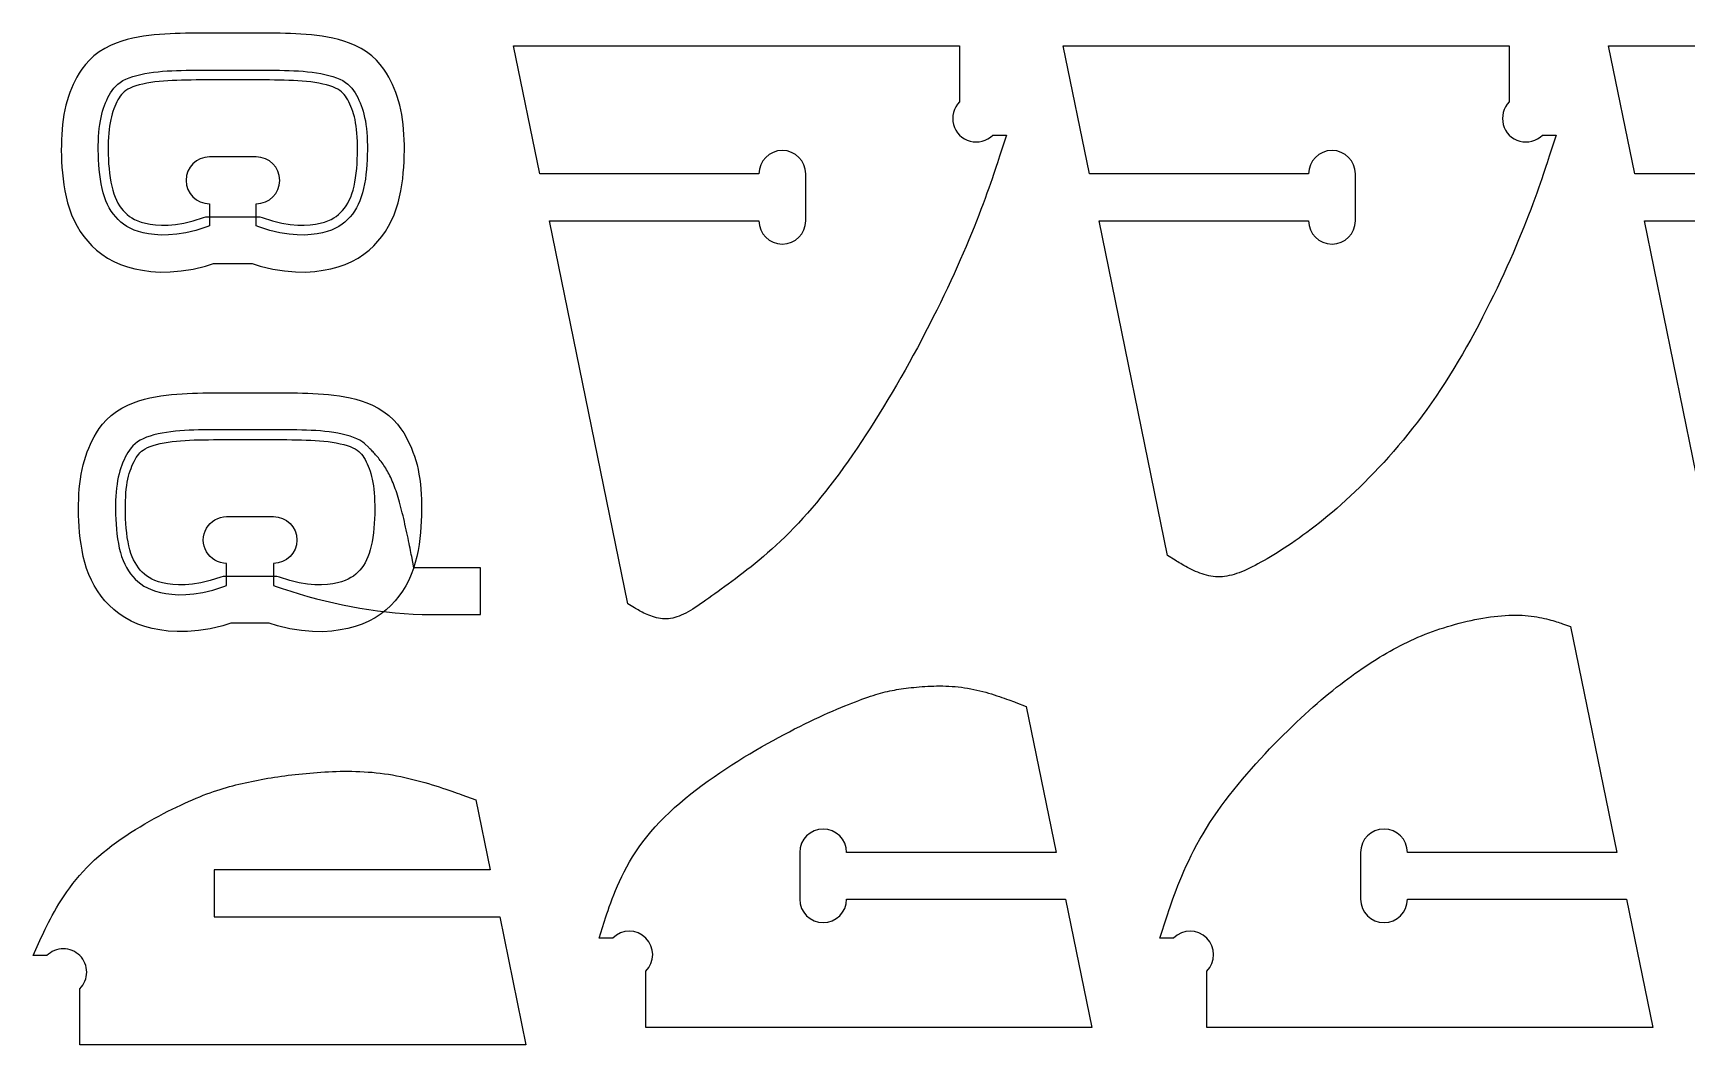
# Model space of a CAD drawing. Extents: x 792.4 to 836.1, y 6.7 to 36.6.
# Drawn here: x 815.21 to 824.03, y 6.83 to 12.23 of the extents above; entities that cross this region are included whole.
import ezdxf

# ---------------------------------------------------------------- set-up
doc = ezdxf.new("R2010")
doc.units = 0
doc.layers.add('EXTERNAL_CUT', color=1, linetype='CONTINUOUS')
doc.layers.add('POCKET_CUT_1_1MM', color=3, linetype='CONTINUOUS')

msp = doc.modelspace()

# ---------------------------------------------------------------- linework, layer by layer
at = {"layer": 'EXTERNAL_CUT', "flags": 128}
for points in [[(818.3835, 9.1826), (817.9653, 11.2253), (819.082, 11.2253, 1), (819.3316, 11.2253), (819.3316, 11.4749, 1), (819.082, 11.4749), (817.9142, 11.4749), (817.7744, 12.158), (820.1521, 12.158), (820.1521, 11.8583, 1), (820.3286, 11.6818), (820.4017, 11.6818), (820.3651, 11.569), (820.3597, 11.5522), (820.3537, 11.5341), (820.3473, 11.5146), (820.3403, 11.4938), (820.3329, 11.4717), (820.3249, 11.4484), (820.3164, 11.424), (820.3074, 11.3984), (820.2979, 11.3717), (820.2878, 11.3439), (820.2772, 11.3151), (820.266, 11.2853), (820.2542, 11.2545), (820.2419, 11.2229), (820.2291, 11.1904), (820.2156, 11.157), (820.2015, 11.1229), (820.1869, 11.088), (820.1717, 11.0525), (820.1558, 11.0162), (820.1394, 10.9793), (820.1224, 10.9419), (820.1049, 10.904), (820.0869, 10.8656), (820.0684, 10.8268), (820.0494, 10.7876), (820.03, 10.7482), (820.0101, 10.7085), (819.9898, 10.6686), (819.9692, 10.6286), (819.9482, 10.5885), (819.9269, 10.5484), (819.9052, 10.5083), (819.8833, 10.4683), (819.8611, 10.4285), (819.8387, 10.3888), (819.816, 10.3493), (819.7932, 10.3102), (819.7701, 10.2714), (819.7469, 10.233), (819.7236, 10.195), (819.7002, 10.1575), (819.6766, 10.1204), (819.6529, 10.0838), (819.6291, 10.0478), (819.6053, 10.0123), (819.5813, 9.9774), (819.5573, 9.9431), (819.5333, 9.9095), (819.5092, 9.8764), (819.4851, 9.8441), (819.461, 9.8125), (819.4368, 9.7815), (819.4127, 9.7514), (819.3886, 9.722), (819.3645, 9.6934), (819.3405, 9.6657), (819.3165, 9.6387), (819.2925, 9.6127), (819.2687, 9.5876), (819.2449, 9.5633), (819.2213, 9.5399), (819.1978, 9.5174), (819.1745, 9.4956), (819.1514, 9.4746), (819.1286, 9.4544), (819.106, 9.4349), (819.0837, 9.4161), (819.0616, 9.3979), (819.04, 9.3805), (819.0186, 9.3636), (818.9977, 9.3474), (818.9772, 9.3318), (818.9571, 9.3167), (818.9375, 9.3021), (818.9183, 9.2881), (818.8997, 9.2745), (818.8816, 9.2614), (818.8641, 9.2487), (818.8472, 9.2365), (818.8308, 9.2246), (818.815, 9.2132), (818.7997, 9.2023), (818.7848, 9.1918), (818.7704, 9.1819), (818.7565, 9.1724), (818.7429, 9.1634), (818.7297, 9.1551), (818.7168, 9.1472), (818.7043, 9.1399), (818.692, 9.1333), (818.68, 9.1272), (818.6682, 9.1218), (818.6566, 9.117), (818.6452, 9.1128), (818.6339, 9.1094), (818.6227, 9.1066), (818.6116, 9.1045), (818.6005, 9.1032), (818.5895, 9.1026), (818.5786, 9.1027), (818.5677, 9.1034), (818.5569, 9.1047), (818.5463, 9.1065), (818.5358, 9.1088), (818.5255, 9.1115), (818.5154, 9.1146), (818.5055, 9.118), (818.4959, 9.1217), (818.4865, 9.1256), (818.4775, 9.1296), (818.4688, 9.1337), (818.4605, 9.1379), (818.4525, 9.1421), (818.445, 9.1462), (818.4379, 9.1502), (818.4312, 9.1541), (818.425, 9.1577), (818.4194, 9.1611), (818.3835, 9.1826)], [(821.2611, 9.4408), (820.8958, 11.2253), (822.0125, 11.2253, 1), (822.2621, 11.2253), (822.2621, 11.4749, 1), (822.0125, 11.4749), (820.8447, 11.4749), (820.7049, 12.158), (823.0826, 12.158), (823.0826, 11.8583, 1), (823.2591, 11.6818), (823.3322, 11.6818), (823.2956, 11.569), (823.2902, 11.5522), (823.2842, 11.5341), (823.2778, 11.5146), (823.2708, 11.4938), (823.2634, 11.4717), (823.2554, 11.4484), (823.2469, 11.424), (823.2379, 11.3984), (823.2284, 11.3717), (823.2183, 11.3439), (823.2077, 11.3151), (823.1965, 11.2853), (823.1847, 11.2545), (823.1724, 11.2229), (823.1595, 11.1904), (823.1461, 11.157), (823.132, 11.1229), (823.1174, 11.088), (823.1022, 11.0525), (823.0863, 11.0162), (823.0699, 10.9793), (823.0529, 10.942), (823.0354, 10.9041), (823.0173, 10.8658), (822.9986, 10.8273), (822.9795, 10.7884), (822.9599, 10.7494), (822.9398, 10.7102), (822.9192, 10.6709), (822.8982, 10.6317), (822.8768, 10.5925), (822.855, 10.5535), (822.8328, 10.5146), (822.8101, 10.4761), (822.7872, 10.4379), (822.7639, 10.4), (822.7402, 10.3627), (822.7162, 10.3259), (822.692, 10.2897), (822.6674, 10.2542), (822.6427, 10.2193), (822.6176, 10.1852), (822.5924, 10.1517), (822.5671, 10.1189), (822.5416, 10.0868), (822.5159, 10.0554), (822.4902, 10.0248), (822.4645, 9.9948), (822.4388, 9.9655), (822.413, 9.937), (822.3873, 9.9092), (822.3617, 9.8821), (822.3362, 9.8557), (822.3108, 9.83), (822.2855, 9.8051), (822.2605, 9.781), (822.2356, 9.7576), (822.2111, 9.7349), (822.1868, 9.713), (822.1628, 9.6918), (822.1391, 9.6714), (822.1157, 9.6517), (822.0927, 9.6327), (822.0699, 9.6144), (822.0476, 9.5968), (822.0256, 9.5799), (822.0039, 9.5636), (821.9826, 9.548), (821.9617, 9.533), (821.9412, 9.5185), (821.9211, 9.5047), (821.9013, 9.4915), (821.882, 9.4788), (821.863, 9.4666), (821.8445, 9.455), (821.8265, 9.4439), (821.8088, 9.4333), (821.7916, 9.4232), (821.7748, 9.4136), (821.7585, 9.4044), (821.7426, 9.3957), (821.7272, 9.3875), (821.7121, 9.3797), (821.6974, 9.3725), (821.683, 9.3657), (821.6689, 9.3594), (821.6552, 9.3537), (821.6417, 9.3485), (821.6284, 9.3438), (821.6154, 9.3397), (821.6025, 9.3361), (821.5899, 9.333), (821.5774, 9.3306), (821.565, 9.3287), (821.5527, 9.3274), (821.5405, 9.3267), (821.5284, 9.3266), (821.5163, 9.3271), (821.5042, 9.3282), (821.4922, 9.33), (821.4801, 9.3323), (821.4681, 9.3351), (821.4562, 9.3385), (821.4443, 9.3422), (821.4327, 9.3463), (821.4212, 9.3508), (821.4099, 9.3555), (821.3988, 9.3605), (821.388, 9.3656), (821.3776, 9.3708), (821.3674, 9.3761), (821.3576, 9.3815), (821.3482, 9.3868), (821.3392, 9.392), (821.3307, 9.3971), (821.3227, 9.402), (821.3152, 9.4066), (821.3082, 9.411), (821.3018, 9.4151), (821.2611, 9.4408)], [(816.1529, 11.1973), (816.1387, 11.1919), (816.0799, 11.1737), (816.0265, 11.161), (815.9783, 11.1531), (815.9347, 11.1493), (815.8955, 11.1489), (815.8602, 11.1511), (815.8285, 11.1554), (815.8, 11.161), (815.7745, 11.1678), (815.7515, 11.1757), (815.7309, 11.1848), (815.7123, 11.195), (815.6955, 11.2061), (815.6802, 11.2183), (815.6661, 11.2315), (815.653, 11.2455), (815.6407, 11.2606), (815.6294, 11.2766), (815.619, 11.2937), (815.6095, 11.312), (815.6009, 11.3314), (815.5932, 11.352), (815.5865, 11.3739), (815.5806, 11.3971), (815.5756, 11.4214), (815.5714, 11.4465), (815.568, 11.4723), (815.5653, 11.4984), (815.5632, 11.5246), (815.5617, 11.5508), (815.5608, 11.5766), (815.5604, 11.6018), (815.5605, 11.6264), (815.561, 11.6503), (815.5621, 11.6735), (815.5637, 11.6958), (815.5658, 11.7172), (815.5683, 11.7376), (815.5714, 11.7571), (815.575, 11.7755), (815.579, 11.7929), (815.5835, 11.8094), (815.5884, 11.8251), (815.5938, 11.8401), (815.5995, 11.8545), (815.6057, 11.8684), (815.6121, 11.8818), (815.619, 11.8949), (815.6263, 11.9076), (815.6344, 11.9199), (815.6433, 11.9316), (815.6533, 11.9428), (815.6646, 11.9533), (815.6774, 11.9631), (815.6918, 11.9721), (815.7079, 11.9803), (815.7257, 11.9877), (815.7449, 11.9944), (815.7653, 12.0003), (815.7868, 12.0055), (815.8091, 12.01), (815.8321, 12.0139), (815.8555, 12.0172), (815.8792, 12.0199), (815.9032, 12.0221), (815.9275, 12.0238), (815.9521, 12.0252), (815.9771, 12.0262), (816.0025, 12.0269), (816.0283, 12.0275), (816.0546, 12.0278), (816.0814, 12.0281), (816.1087, 12.0283), (816.1363, 12.0285), (816.1642, 12.0286), (816.1923, 12.0287), (816.2207, 12.0287), (816.2492, 12.0287), (816.2777, 12.0287), (816.3062, 12.0287), (816.3347, 12.0287), (816.3631, 12.0287), (816.3912, 12.0286), (816.4191, 12.0285), (816.4467, 12.0283), (816.474, 12.0281), (816.5008, 12.0278), (816.5271, 12.0275), (816.5529, 12.0269), (816.5783, 12.0262), (816.6033, 12.0252), (816.6279, 12.0238), (816.6522, 12.0221), (816.6762, 12.0199), (816.6999, 12.0172), (816.7233, 12.0139), (816.7463, 12.01), (816.7686, 12.0055), (816.7901, 12.0003), (816.8105, 11.9944), (816.8297, 11.9877), (816.8475, 11.9803), (816.8636, 11.9721), (816.878, 11.9631), (816.8908, 11.9533), (816.9021, 11.9428), (816.9121, 11.9316), (816.921, 11.9199), (816.9291, 11.9076), (816.9365, 11.8949), (816.9433, 11.8818), (816.9498, 11.8684), (816.9559, 11.8545), (816.9616, 11.8401), (816.967, 11.8251), (816.9719, 11.8094), (816.9764, 11.7929), (816.9804, 11.7755), (816.984, 11.7571), (816.9871, 11.7376), (816.9896, 11.7172), (816.9917, 11.6958), (816.9933, 11.6735), (816.9944, 11.6503), (816.995, 11.6264), (816.995, 11.6018), (816.9946, 11.5766), (816.9937, 11.5508), (816.9922, 11.5246), (816.9902, 11.4984), (816.9874, 11.4723), (816.984, 11.4465), (816.9798, 11.4214), (816.9748, 11.3971), (816.969, 11.3739), (816.9622, 11.352), (816.9545, 11.3314), (816.9459, 11.312), (816.9364, 11.2937), (816.926, 11.2766), (816.9147, 11.2606), (816.9025, 11.2455), (816.8893, 11.2315), (816.8752, 11.2183), (816.8599, 11.2061), (816.8431, 11.195), (816.8245, 11.1848), (816.8039, 11.1757), (816.781, 11.1678), (816.7554, 11.161), (816.7269, 11.1554), (816.6952, 11.1511), (816.6599, 11.1489), (816.6207, 11.1493), (816.5772, 11.1531), (816.5289, 11.161), (816.4756, 11.1737), (816.4167, 11.1919), (816.4025, 11.1973), (816.4025, 11.3156, 1), (816.4025, 11.5652), (816.1529, 11.5652, 1), (816.1529, 11.3156), (816.1529, 11.1973)], [(824.1132, 9.71), (823.803, 11.2253), (824.9196, 11.2253, 1)], [(816.2446, 9.2799), (816.2446, 9.3981, -1), (816.2447, 9.6477), (816.4943, 9.6476, -1), (816.4942, 9.398), (816.4942, 9.2798), (816.5084, 9.2744), (816.5408, 9.2643, 0.07245), (817.2862, 9.1259), (817.5976, 9.1258), (817.5977, 9.3748), (817.243, 9.375), (817.231, 9.4359), (817.2291, 9.4455), (817.227, 9.456), (817.2248, 9.4672), (817.2224, 9.4791), (817.2199, 9.4917), (817.2172, 9.5048), (817.2144, 9.5184), (817.2115, 9.5325), (817.2085, 9.547), (817.2053, 9.5617), (817.2021, 9.5767), (817.1988, 9.5918), (817.1954, 9.607), (817.1919, 9.6223), (817.1884, 9.6375), (817.1848, 9.6526), (817.1812, 9.6675), (817.1776, 9.6821), (817.1739, 9.6965), (817.1702, 9.7104), (817.1664, 9.724), (817.1627, 9.737), (817.159, 9.7497), (817.1552, 9.7619), (817.1514, 9.7738), (817.1475, 9.7852), (817.1437, 9.7963), (817.1398, 9.807), (817.1358, 9.8174), (817.1318, 9.8275), (817.1277, 9.8372), (817.1236, 9.8466), (817.1194, 9.8558), (817.1152, 9.8646), (817.1109, 9.8732), (817.1065, 9.8816), (817.102, 9.8897), (817.0975, 9.8976), (817.0928, 9.9054), (817.0881, 9.9129), (817.0833, 9.9202), (817.0784, 9.9274), (817.0734, 9.9343), (817.0684, 9.9411), (817.0634, 9.9477), (817.0584, 9.9541), (817.0534, 9.9602), (817.0484, 9.9662), (817.0435, 9.9719), (817.0387, 9.9774), (817.034, 9.9827), (817.0294, 9.9877), (817.0249, 9.9925), (817.0205, 9.9971), (817.0164, 10.0014), (817.0124, 10.0054), (817.0087, 10.0092), (817.0051, 10.0127), (817.0019, 10.016), (816.9797, 10.0378), (816.9699, 10.0453), (816.9555, 10.0544), (816.9394, 10.0626), (816.9216, 10.07), (816.9024, 10.0767), (816.882, 10.0826), (816.8605, 10.0878), (816.8382, 10.0924), (816.8152, 10.0963), (816.7918, 10.0996), (816.7681, 10.1023), (816.7442, 10.1045), (816.7199, 10.1062), (816.6952, 10.1076), (816.6702, 10.1086), (816.6448, 10.1093), (816.619, 10.1099), (816.5927, 10.1103), (816.5659, 10.1106), (816.5387, 10.1108), (816.5111, 10.1109), (816.4832, 10.1111), (816.455, 10.1111), (816.4266, 10.1112), (816.3982, 10.1112), (816.3696, 10.1112), (816.3411, 10.1112), (816.3126, 10.1112), (816.2843, 10.1112), (816.2561, 10.1111), (816.2282, 10.111), (816.2006, 10.1109), (816.1734, 10.1107), (816.1466, 10.1104), (816.1203, 10.11), (816.0944, 10.1095), (816.069, 10.1088), (816.044, 10.1078), (816.0194, 10.1065), (815.9951, 10.1047), (815.9711, 10.1025), (815.9474, 10.0998), (815.924, 10.0966), (815.9011, 10.0927), (815.8787, 10.0882), (815.8573, 10.083), (815.8368, 10.077), (815.8176, 10.0704), (815.7998, 10.063), (815.7837, 10.0548), (815.7693, 10.0457), (815.7565, 10.036), (815.7452, 10.0255), (815.7352, 10.0143), (815.7263, 10.0026), (815.7182, 9.9903), (815.7108, 9.9776), (815.704, 9.9645), (815.6975, 9.9511), (815.6914, 9.9372), (815.6857, 9.9228), (815.6803, 9.9078), (815.6754, 9.8921), (815.6709, 9.8756), (815.6668, 9.8582), (815.6632, 9.8398), (815.6602, 9.8204), (815.6576, 9.7999), (815.6555, 9.7785), (815.6539, 9.7562), (815.6528, 9.7331), (815.6523, 9.7091), (815.6522, 9.6845), (815.6526, 9.6593), (815.6535, 9.6335), (815.6549, 9.6074), (815.657, 9.5811), (815.6597, 9.555), (815.6631, 9.5293), (815.6673, 9.5041), (815.6723, 9.4798), (815.6782, 9.4567), (815.6849, 9.4347), (815.6926, 9.4141), (815.7012, 9.3947), (815.7107, 9.3765), (815.7211, 9.3593), (815.7324, 9.3433), (815.7446, 9.3282), (815.7578, 9.3142), (815.7719, 9.301), (815.7872, 9.2888), (815.804, 9.2776), (815.8225, 9.2675), (815.8431, 9.2584), (815.8661, 9.2504), (815.8917, 9.2436), (815.9202, 9.238), (815.9518, 9.2338), (815.9871, 9.2315), (816.0263, 9.2319), (816.0699, 9.2356), (816.1182, 9.2435), (816.1715, 9.2562), (816.2303, 9.2745), (816.2446, 9.2799)], [(821.2197, 7.4008), (821.2563, 7.5136), (821.2617, 7.5303), (821.2677, 7.5484), (821.2743, 7.5676), (821.2813, 7.5881), (821.289, 7.6097), (821.2972, 7.6323), (821.3061, 7.6558), (821.3156, 7.6802), (821.3258, 7.7055), (821.3366, 7.7314), (821.3481, 7.7581), (821.3604, 7.7853), (821.3733, 7.8131), (821.387, 7.8413), (821.4015, 7.8699), (821.4168, 7.8988), (821.4329, 7.9279), (821.4499, 7.9572), (821.4677, 7.9865), (821.4863, 8.0159), (821.5058, 8.0453), (821.526, 8.0746), (821.5469, 8.1038), (821.5685, 8.1329), (821.5906, 8.1618), (821.6132, 8.1906), (821.6362, 8.2191), (821.6596, 8.2473), (821.6834, 8.2752), (821.7074, 8.3027), (821.7315, 8.3299), (821.7558, 8.3566), (821.7802, 8.3829), (821.8046, 8.4087), (821.8289, 8.434), (821.8531, 8.4587), (821.8772, 8.4828), (821.901, 8.5063), (821.9245, 8.5291), (821.9476, 8.5512), (821.9704, 8.5726), (821.9928, 8.5934), (822.0149, 8.6134), (822.0367, 8.6329), (822.0582, 8.6517), (822.0794, 8.67), (822.1004, 8.6877), (822.1211, 8.7048), (822.1415, 8.7214), (822.1617, 8.7375), (822.1817, 8.7531), (822.2015, 8.7682), (822.2211, 8.7829), (822.2406, 8.7971), (822.2598, 8.811), (822.2789, 8.8244), (822.2979, 8.8374), (822.3168, 8.8501), (822.3355, 8.8625), (822.3542, 8.8745), (822.3727, 8.8863), (822.3912, 8.8977), (822.4097, 8.9088), (822.4281, 8.9197), (822.4466, 8.9302), (822.465, 8.9404), (822.4835, 8.9504), (822.5019, 8.96), (822.5205, 8.9694), (822.5391, 8.9786), (822.5578, 8.9874), (822.5766, 8.996), (822.5956, 9.0043), (822.6147, 9.0124), (822.6339, 9.0202), (822.6533, 9.0277), (822.6729, 9.035), (822.6927, 9.0421), (822.7127, 9.0489), (822.733, 9.0555), (822.7535, 9.0619), (822.7741, 9.068), (822.7949, 9.0738), (822.8157, 9.0793), (822.8367, 9.0846), (822.8576, 9.0896), (822.8786, 9.0942), (822.8995, 9.0986), (822.9203, 9.1026), (822.941, 9.1063), (822.9615, 9.1096), (822.9819, 9.1126), (823.002, 9.1151), (823.0219, 9.1174), (823.0415, 9.1192), (823.0608, 9.1206), (823.0797, 9.1216), (823.0981, 9.1222), (823.1162, 9.1224), (823.1338, 9.1221), (823.1509, 9.1214), (823.1675, 9.1203), (823.1836, 9.1189), (823.1992, 9.1172), (823.2143, 9.1152), (823.2288, 9.113), (823.2428, 9.1105), (823.2563, 9.1079), (823.2692, 9.1051), (823.2815, 9.1022), (823.2933, 9.0993), (823.3045, 9.0963), (823.3151, 9.0933), (823.3251, 9.0903), (823.3345, 9.0874), (823.3433, 9.0845), (823.3514, 9.0818), (823.359, 9.0793), (823.3658, 9.0769), (823.4094, 9.0619), (823.6561, 7.8573), (822.5394, 7.8573, 1), (822.2898, 7.8573), (822.2898, 7.6077, 1), (822.5394, 7.6077), (823.7072, 7.6077), (823.847, 6.9245), (821.4693, 6.9245), (821.4693, 7.2243, 1), (821.2928, 7.4008), (821.2197, 7.4008)], [(820.5069, 8.6354), (820.6662, 7.8573), (819.5496, 7.8573, 1), (819.3, 7.8573), (819.3, 7.6077, 1), (819.5496, 7.6077), (820.7173, 7.6077), (820.8572, 6.9245), (818.4794, 6.9245), (818.4794, 7.2243, 1), (818.3029, 7.4008), (818.2298, 7.4008), (818.2664, 7.5136), (818.2719, 7.5303), (818.278, 7.5483), (818.2846, 7.5675), (818.2919, 7.5878), (818.2999, 7.6091), (818.3086, 7.6314), (818.318, 7.6546), (818.3283, 7.6785), (818.3394, 7.703), (818.3514, 7.7282), (818.3643, 7.7539), (818.3782, 7.78), (818.393, 7.8064), (818.409, 7.8331), (818.426, 7.86), (818.4441, 7.8869), (818.4635, 7.9138), (818.484, 7.9406), (818.5058, 7.9672), (818.5288, 7.9936), (818.5531, 8.0196), (818.5785, 8.0454), (818.6049, 8.0708), (818.6323, 8.0959), (818.6605, 8.1206), (818.6895, 8.145), (818.7191, 8.169), (818.7494, 8.1925), (818.7801, 8.2157), (818.8113, 8.2383), (818.8429, 8.2606), (818.8746, 8.2823), (818.9066, 8.3036), (818.9386, 8.3244), (818.9705, 8.3446), (819.0024, 8.3643), (819.0341, 8.3835), (819.0655, 8.402), (819.0965, 8.42), (819.1271, 8.4374), (819.1573, 8.4542), (819.1869, 8.4703), (819.216, 8.4859), (819.2446, 8.5009), (819.2727, 8.5154), (819.3001, 8.5293), (819.327, 8.5426), (819.3533, 8.5553), (819.379, 8.5675), (819.404, 8.5792), (819.4283, 8.5903), (819.4519, 8.601), (819.4749, 8.611), (819.4971, 8.6206), (819.5186, 8.6297), (819.5393, 8.6383), (819.5592, 8.6463), (819.5783, 8.6539), (819.5966, 8.661), (819.6141, 8.6677), (819.6307, 8.6739), (819.6467, 8.6796), (819.662, 8.685), (819.6767, 8.6899), (819.6909, 8.6945), (819.7046, 8.6988), (819.7179, 8.7027), (819.7308, 8.7063), (819.7434, 8.7097), (819.7558, 8.7128), (819.768, 8.7156), (819.7801, 8.7183), (819.7921, 8.7207), (819.8042, 8.723), (819.8163, 8.7251), (819.8286, 8.7271), (819.841, 8.729), (819.8537, 8.7307), (819.8667, 8.7325), (819.88, 8.7341), (819.8938, 8.7358), (819.9078, 8.7373), (819.9222, 8.7387), (819.9368, 8.7401), (819.9517, 8.7413), (819.9669, 8.7423), (819.9823, 8.7432), (819.9979, 8.744), (820.0138, 8.7445), (820.0297, 8.7448), (820.0459, 8.7449), (820.0622, 8.7448), (820.0785, 8.7443), (820.095, 8.7437), (820.1116, 8.7427), (820.1282, 8.7414), (820.1448, 8.7398), (820.1614, 8.7378), (820.1781, 8.7355), (820.1947, 8.7328), (820.2112, 8.7298), (820.2276, 8.7265), (820.2439, 8.7229), (820.26, 8.719), (820.2759, 8.715), (820.2915, 8.7108), (820.3068, 8.7064), (820.3218, 8.702), (820.3364, 8.6974), (820.3505, 8.6929), (820.3642, 8.6883), (820.3774, 8.6838), (820.3901, 8.6794), (820.4021, 8.6751), (820.4136, 8.6709), (820.4244, 8.6669), (820.4345, 8.6631), (820.4438, 8.6595), (820.4524, 8.6562), (820.5069, 8.6354)], [(817.5724, 8.1382), (817.6491, 7.7636), (816.1778, 7.7636), (816.1778, 7.514), (817.7002, 7.514), (817.8401, 6.8309), (815.4623, 6.8309), (815.4623, 7.1306, 0.414214), (815.4623, 7.3071, 0.414214), (815.2858, 7.3071), (815.2127, 7.3071), (815.2564, 7.4028), (815.2629, 7.4169), (815.27, 7.4322), (815.2778, 7.4484), (815.2862, 7.4656), (815.2952, 7.4835), (815.3049, 7.5023), (815.3152, 7.5216), (815.3263, 7.5416), (815.3381, 7.5621), (815.3506, 7.583), (815.3638, 7.6042), (815.3779, 7.6257), (815.3926, 7.6474), (815.4082, 7.6691), (815.4246, 7.6909), (815.4419, 7.7126), (815.4599, 7.7341), (815.4789, 7.7554), (815.4987, 7.7764), (815.5193, 7.797), (815.5408, 7.8172), (815.5631, 7.837), (815.586, 7.8563), (815.6094, 7.8752), (815.6334, 7.8937), (815.6578, 7.9117), (815.6826, 7.9292), (815.7076, 7.9462), (815.7328, 7.9628), (815.758, 7.9789), (815.7834, 7.9944), (815.8087, 8.0094), (815.8338, 8.0239), (815.8588, 8.0379), (815.8834, 8.0513), (815.9077, 8.0642), (815.9316, 8.0765), (815.9549, 8.0882), (815.9777, 8.0993), (815.9998, 8.1098), (816.0212, 8.1198), (816.0421, 8.1292), (816.0624, 8.138), (816.0821, 8.1464), (816.1014, 8.1543), (816.1203, 8.1618), (816.1387, 8.1688), (816.1568, 8.1754), (816.1746, 8.1816), (816.1921, 8.1875), (816.2094, 8.1931), (816.2264, 8.1983), (816.2433, 8.2033), (816.2601, 8.2081), (816.2768, 8.2125), (816.2935, 8.2168), (816.3101, 8.2209), (816.3268, 8.2249), (816.3436, 8.2287), (816.3604, 8.2324), (816.3774, 8.2361), (816.3945, 8.2396), (816.4118, 8.2429), (816.4291, 8.2462), (816.4466, 8.2494), (816.4643, 8.2525), (816.4821, 8.2554), (816.5, 8.2583), (816.518, 8.261), (816.5362, 8.2637), (816.5546, 8.2662), (816.5731, 8.2686), (816.5918, 8.2709), (816.6106, 8.2731), (816.6296, 8.2751), (816.6488, 8.2771), (816.6681, 8.2789), (816.6876, 8.2807), (816.7073, 8.2823), (816.7271, 8.2838), (816.7472, 8.2852), (816.7674, 8.2864), (816.7877, 8.2875), (816.8082, 8.2884), (816.8289, 8.2891), (816.8497, 8.2896), (816.8706, 8.2898), (816.8916, 8.2899), (816.9128, 8.2897), (816.934, 8.2892), (816.9554, 8.2884), (816.9769, 8.2873), (816.9984, 8.286), (817.02, 8.2843), (817.0417, 8.2822), (817.0635, 8.2798), (817.0853, 8.277), (817.1071, 8.2738), (817.1291, 8.2702), (817.151, 8.2662), (817.1729, 8.2619), (817.1947, 8.2572), (817.2164, 8.2521), (817.2379, 8.2469), (817.2592, 8.2414), (817.2801, 8.2357), (817.3007, 8.2299), (817.3209, 8.2241), (817.3406, 8.2181), (817.3597, 8.2122), (817.3782, 8.2062), (817.3961, 8.2004), (817.4133, 8.1947), (817.4297, 8.1891), (817.4452, 8.1837), (817.4599, 8.1785), (817.4737, 8.1737), (817.4864, 8.1691), (817.4981, 8.1649), (817.5724, 8.1382)]]:
    msp.add_lwpolyline(points, format="xyb", dxfattribs=at)
msp.add_lwpolyline([(824.9196, 11.4749), (823.7519, 11.4749), (823.612, 12.158), (825.9898, 12.158)], dxfattribs=at)
at = {"layer": 'POCKET_CUT_1_1MM', "flags": 128}
for points in [[(816.3805, 10.9969), (816.4234, 10.9835), (816.4901, 10.9676), (816.5527, 10.9574), (816.6112, 10.9523), (816.6653, 10.9517), (816.7146, 10.9549), (816.759, 10.9609), (816.7997, 10.9689), (816.8386, 10.9792), (816.876, 10.9922), (816.9117, 11.0079), (816.9452, 11.0262), (816.9761, 11.0468), (817.0039, 11.0689), (817.0286, 11.0919), (817.051, 11.1159), (817.0718, 11.1414), (817.0909, 11.1685), (817.1082, 11.1969), (817.1236, 11.2265), (817.1371, 11.2571), (817.1488, 11.2886), (817.1588, 11.3207), (817.1669, 11.3531), (817.1736, 11.3853), (817.1789, 11.4173), (817.1831, 11.449), (817.1864, 11.4804), (817.1888, 11.5113), (817.1906, 11.5417), (817.1916, 11.5714), (817.1921, 11.6005), (817.192, 11.6291), (817.1913, 11.6573), (817.19, 11.685), (817.1881, 11.7122), (817.1855, 11.739), (817.1822, 11.7653), (817.1781, 11.7912), (817.1732, 11.8165), (817.1675, 11.8411), (817.161, 11.8648), (817.1538, 11.8877), (817.146, 11.9097), (817.1376, 11.9308), (817.1288, 11.9508), (817.1195, 11.9701), (817.1092, 11.9899), (817.0968, 12.0112), (817.0819, 12.034), (817.0639, 12.0575), (817.0427, 12.0811), (817.0182, 12.1038), (816.9907, 12.125), (816.9609, 12.1437), (816.9302, 12.1593), (816.9, 12.1719), (816.8702, 12.1822), (816.8407, 12.1908), (816.8115, 12.1979), (816.7824, 12.2038), (816.7535, 12.2087), (816.7248, 12.2127), (816.6963, 12.216), (816.6682, 12.2185), (816.6403, 12.2205), (816.6126, 12.222), (816.5851, 12.2231), (816.5578, 12.2239), (816.5305, 12.2245), (816.5033, 12.2249), (816.4758, 12.2252), (816.4481, 12.2254), (816.4201, 12.2256), (816.3918, 12.2257), (816.3634, 12.2257), (816.3349, 12.2258), (816.3063, 12.2258), (816.2777, 12.2258), (816.2491, 12.2258), (816.2205, 12.2258), (816.192, 12.2257), (816.1636, 12.2257), (816.1353, 12.2256), (816.1073, 12.2254), (816.0796, 12.2252), (816.0521, 12.2249), (816.0249, 12.2245), (815.9976, 12.2239), (815.9703, 12.2231), (815.9428, 12.222), (815.9151, 12.2205), (815.8872, 12.2185), (815.8591, 12.216), (815.8306, 12.2127), (815.8019, 12.2087), (815.773, 12.2038), (815.744, 12.1979), (815.7147, 12.1908), (815.6852, 12.1822), (815.6554, 12.1719), (815.6252, 12.1593), (815.5945, 12.1437), (815.5647, 12.125), (815.5372, 12.1038), (815.5127, 12.0811), (815.4915, 12.0575), (815.4735, 12.034), (815.4586, 12.0112), (815.4463, 11.9899), (815.4359, 11.9701), (815.4266, 11.9508), (815.4178, 11.9308), (815.4094, 11.9097), (815.4016, 11.8877), (815.3944, 11.8648), (815.3879, 11.8411), (815.3822, 11.8165), (815.3773, 11.7912), (815.3732, 11.7653), (815.3699, 11.739), (815.3673, 11.7122), (815.3654, 11.685), (815.3641, 11.6573), (815.3634, 11.6291), (815.3633, 11.6005), (815.3638, 11.5714), (815.3649, 11.5417), (815.3666, 11.5113), (815.369, 11.4804), (815.3723, 11.449), (815.3765, 11.4173), (815.3818, 11.3853), (815.3885, 11.3531), (815.3967, 11.3207), (815.4066, 11.2886), (815.4183, 11.2571), (815.4318, 11.2265), (815.4472, 11.1969), (815.4645, 11.1685), (815.4836, 11.1414), (815.5044, 11.1159), (815.5268, 11.0919), (815.5515, 11.0689), (815.5793, 11.0468), (815.6102, 11.0262), (815.6437, 11.0079), (815.6794, 10.9922), (815.7168, 10.9792), (815.7557, 10.9689), (815.7965, 10.9609), (815.8408, 10.9549), (815.8901, 10.9517), (815.9443, 10.9523), (816.0027, 10.9574), (816.0653, 10.9676), (816.132, 10.9835), (816.1749, 10.9969), (816.3805, 10.9969)], [(816.4211, 11.2465), (816.4339, 11.2416), (816.4894, 11.2244), (816.5392, 11.2125), (816.5837, 11.2052), (816.6233, 11.2018), (816.6585, 11.2014), (816.69, 11.2035), (816.7183, 11.2073), (816.7436, 11.2122), (816.7656, 11.2181), (816.7847, 11.2247), (816.8013, 11.232), (816.8159, 11.24), (816.8289, 11.2486), (816.8409, 11.2582), (816.8522, 11.2687), (816.8628, 11.2801), (816.8728, 11.2924), (816.8821, 11.3055), (816.8906, 11.3196), (816.8986, 11.3348), (816.9058, 11.3512), (816.9124, 11.3689), (816.9183, 11.3881), (816.9236, 11.4089), (816.9281, 11.431), (816.932, 11.4543), (816.9352, 11.4785), (816.9378, 11.5032), (816.9398, 11.5282), (816.9412, 11.5532), (816.9421, 11.5779), (816.9425, 11.6022), (816.9424, 11.6257), (816.9419, 11.6485), (816.9408, 11.6704), (816.9393, 11.6914), (816.9374, 11.7114), (816.935, 11.7303), (816.9322, 11.748), (816.929, 11.7645), (816.9254, 11.78), (816.9215, 11.7946), (816.9171, 11.8084), (816.9124, 11.8215), (816.9074, 11.8342), (816.902, 11.8464), (816.8963, 11.8583), (816.8904, 11.8696), (816.8844, 11.88), (816.8782, 11.8895), (816.8716, 11.898), (816.8646, 11.9059), (816.8568, 11.9131), (816.848, 11.9199), (816.8377, 11.9263), (816.8254, 11.9326), (816.811, 11.9386), (816.7946, 11.9443), (816.7766, 11.9495), (816.7572, 11.9542), (816.7366, 11.9584), (816.7153, 11.962), (816.6933, 11.9651), (816.6708, 11.9676), (816.648, 11.9697), (816.6247, 11.9714), (816.6008, 11.9727), (816.5765, 11.9737), (816.5516, 11.9744), (816.5262, 11.9749), (816.5001, 11.9753), (816.4735, 11.9756), (816.4464, 11.9758), (816.4189, 11.976), (816.3911, 11.9761), (816.363, 11.9761), (816.3347, 11.9762), (816.3062, 11.9762), (816.2777, 11.9762), (816.2492, 11.9762), (816.2207, 11.9762), (816.1924, 11.9761), (816.1643, 11.9761), (816.1365, 11.976), (816.109, 11.9758), (816.0819, 11.9756), (816.0553, 11.9753), (816.0293, 11.9749), (816.0038, 11.9744), (815.9789, 11.9737), (815.9546, 11.9727), (815.9308, 11.9714), (815.9074, 11.9697), (815.8846, 11.9676), (815.8621, 11.9651), (815.8401, 11.962), (815.8188, 11.9584), (815.7983, 11.9542), (815.7788, 11.9495), (815.7608, 11.9443), (815.7444, 11.9386), (815.73, 11.9326), (815.7177, 11.9263), (815.7074, 11.9199), (815.6986, 11.9131), (815.6908, 11.9059), (815.6838, 11.898), (815.6773, 11.8895), (815.671, 11.88), (815.665, 11.8696), (815.6591, 11.8583), (815.6534, 11.8464), (815.648, 11.8342), (815.643, 11.8215), (815.6383, 11.8084), (815.6339, 11.7946), (815.63, 11.78), (815.6264, 11.7645), (815.6232, 11.748), (815.6204, 11.7303), (815.618, 11.7114), (815.6161, 11.6914), (815.6146, 11.6704), (815.6136, 11.6485), (815.613, 11.6257), (815.6129, 11.6022), (815.6133, 11.5779), (815.6142, 11.5532), (815.6156, 11.5282), (815.6176, 11.5032), (815.6202, 11.4785), (815.6234, 11.4543), (815.6273, 11.431), (815.6318, 11.4089), (815.6371, 11.3881), (815.643, 11.3689), (815.6496, 11.3512), (815.6569, 11.3348), (815.6648, 11.3196), (815.6734, 11.3055), (815.6826, 11.2924), (815.6926, 11.2801), (815.7033, 11.2687), (815.7145, 11.2582), (815.7265, 11.2486), (815.7396, 11.24), (815.7541, 11.232), (815.7707, 11.2247), (815.7898, 11.2181), (815.8118, 11.2122), (815.8371, 11.2073), (815.8654, 11.2035), (815.8969, 11.2014), (815.9322, 11.2018), (815.9717, 11.2052), (816.0162, 11.2125), (816.066, 11.2244), (816.1216, 11.2416), (816.1343, 11.2465), (816.4211, 11.2465)], [(816.2665, 9.0794), (816.2236, 9.0661), (816.1569, 9.0502), (816.0943, 9.04), (816.0358, 9.0349), (815.9817, 9.0344), (815.9324, 9.0376), (815.888, 9.0435), (815.8473, 9.0515), (815.8084, 9.0619), (815.771, 9.0748), (815.7353, 9.0906), (815.7018, 9.1089), (815.6709, 9.1295), (815.6431, 9.1517), (815.6184, 9.1747), (815.596, 9.1987), (815.5753, 9.2242), (815.5562, 9.2513), (815.5389, 9.2797), (815.5235, 9.3093), (815.51, 9.3399), (815.4983, 9.3713), (815.4884, 9.4035), (815.4802, 9.4359), (815.4736, 9.4681), (815.4682, 9.5001), (815.464, 9.5318), (815.4608, 9.5632), (815.4583, 9.5941), (815.4566, 9.6245), (815.4556, 9.6542), (815.4551, 9.6833), (815.4552, 9.7119), (815.4559, 9.7401), (815.4572, 9.7678), (815.4591, 9.795), (815.4617, 9.8218), (815.4651, 9.8481), (815.4692, 9.874), (815.4741, 9.8993), (815.4798, 9.9238), (815.4863, 9.9476), (815.4934, 9.9705), (815.5013, 9.9925), (815.5097, 10.0135), (815.5185, 10.0336), (815.5278, 10.0529), (815.5382, 10.0727), (815.5505, 10.094), (815.5655, 10.1167), (815.5834, 10.1402), (815.6047, 10.1638), (815.6292, 10.1866), (815.6567, 10.2077), (815.6865, 10.2264), (815.7171, 10.242), (815.7474, 10.2546), (815.7772, 10.2649), (815.8067, 10.2735), (815.8359, 10.2805), (815.865, 10.2864), (815.8939, 10.2913), (815.9226, 10.2953), (815.9511, 10.2986), (815.9792, 10.3011), (816.0071, 10.3031), (816.0348, 10.3046), (816.0623, 10.3057), (816.0896, 10.3065), (816.1169, 10.307), (816.1441, 10.3074), (816.1716, 10.3077), (816.1993, 10.3079), (816.2273, 10.3081), (816.2556, 10.3082), (816.284, 10.3082), (816.3125, 10.3083), (816.3411, 10.3083), (816.3697, 10.3083), (816.3983, 10.3083), (816.4269, 10.3082), (816.4554, 10.3082), (816.4838, 10.3081), (816.5121, 10.308), (816.5401, 10.3078), (816.5678, 10.3076), (816.5953, 10.3073), (816.6225, 10.3069), (816.6498, 10.3063), (816.6771, 10.3055), (816.7046, 10.3044), (816.7323, 10.3029), (816.7602, 10.3009), (816.7883, 10.2983), (816.8168, 10.2951), (816.8455, 10.291), (816.8744, 10.2861), (816.9034, 10.2802), (816.9327, 10.2731), (816.9622, 10.2645), (816.992, 10.2542), (817.0222, 10.2416), (817.0529, 10.226), (817.0827, 10.2072), (817.1101, 10.1861), (817.1346, 10.1633), (817.1558, 10.1397), (817.1738, 10.1162), (817.1887, 10.0935), (817.2011, 10.0721), (817.2114, 10.0523), (817.2207, 10.033), (817.2295, 10.013), (817.2379, 9.9919), (817.2457, 9.9699), (817.2529, 9.947), (817.2594, 9.9233), (817.2651, 9.8987), (817.27, 9.8734), (817.274, 9.8475), (817.2773, 9.8212), (817.2799, 9.7944), (817.2818, 9.7672), (817.2831, 9.7395), (817.2838, 9.7113), (817.2839, 9.6827), (817.2834, 9.6536), (817.2823, 9.6239), (817.2806, 9.5935), (817.2781, 9.5626), (817.2749, 9.5312), (817.2706, 9.4995), (817.2653, 9.4675), (817.2586, 9.4353), (817.2504, 9.4029), (817.2405, 9.3708), (817.2288, 9.3393), (817.2153, 9.3087), (817.1998, 9.2791), (817.1825, 9.2507), (817.1634, 9.2237), (817.1426, 9.1981), (817.1202, 9.1742), (817.0955, 9.1512), (817.0677, 9.1291), (817.0368, 9.1085), (817.0033, 9.0901), (816.9676, 9.0745), (816.9302, 9.0615), (816.8913, 9.0512), (816.8505, 9.0432), (816.8062, 9.0373), (816.7569, 9.0341), (816.7027, 9.0347), (816.6442, 9.0398), (816.5817, 9.0501), (816.515, 9.066), (816.4721, 9.0793), (816.2665, 9.0794)], [(816.5128, 9.3289), (816.2259, 9.329), (816.2132, 9.3242), (816.1576, 9.3069), (816.1078, 9.2951), (816.0634, 9.2878), (816.0238, 9.2844), (815.9886, 9.284), (815.957, 9.2861), (815.9287, 9.2899), (815.9035, 9.2948), (815.8815, 9.3007), (815.8624, 9.3073), (815.8458, 9.3146), (815.8312, 9.3226), (815.8182, 9.3313), (815.8062, 9.3409), (815.7949, 9.3514), (815.7843, 9.3628), (815.7743, 9.375), (815.765, 9.3882), (815.7565, 9.4023), (815.7486, 9.4175), (815.7413, 9.4339), (815.7347, 9.4517), (815.7288, 9.4708), (815.7236, 9.4916), (815.719, 9.5137), (815.7151, 9.537), (815.7119, 9.5612), (815.7093, 9.5859), (815.7074, 9.6109), (815.706, 9.6359), (815.7051, 9.6606), (815.7047, 9.6849), (815.7048, 9.7084), (815.7054, 9.7312), (815.7064, 9.7531), (815.7079, 9.7741), (815.7098, 9.7941), (815.7122, 9.813), (815.715, 9.8307), (815.7182, 9.8472), (815.7218, 9.8627), (815.7258, 9.8773), (815.7301, 9.8911), (815.7348, 9.9042), (815.7399, 9.9169), (815.7453, 9.9291), (815.751, 9.941), (815.7569, 9.9523), (815.7629, 9.9627), (815.7691, 9.9722), (815.7757, 9.9807), (815.7827, 9.9886), (815.7905, 9.9958), (815.7993, 10.0026), (815.8096, 10.009), (815.8219, 10.0153), (815.8363, 10.0213), (815.8527, 10.0269), (815.8708, 10.0322), (815.8902, 10.0369), (815.9107, 10.041), (815.932, 10.0446), (815.954, 10.0477), (815.9765, 10.0503), (815.9993, 10.0523), (816.0227, 10.054), (816.0465, 10.0553), (816.0708, 10.0563), (816.0957, 10.057), (816.1212, 10.0575), (816.1472, 10.0579), (816.1738, 10.0581), (816.2009, 10.0583), (816.2284, 10.0585), (816.2563, 10.0586), (816.2843, 10.0586), (816.3126, 10.0587), (816.3411, 10.0587), (816.3696, 10.0587), (816.3981, 10.0587), (816.4266, 10.0586), (816.4549, 10.0586), (816.483, 10.0585), (816.5108, 10.0584), (816.5383, 10.0582), (816.5654, 10.058), (816.592, 10.0577), (816.6181, 10.0573), (816.6435, 10.0568), (816.6684, 10.0561), (816.6928, 10.0551), (816.7166, 10.0538), (816.7399, 10.0521), (816.7627, 10.05), (816.7852, 10.0474), (816.8072, 10.0443), (816.8285, 10.0407), (816.8491, 10.0365), (816.8685, 10.0318), (816.8865, 10.0266), (816.9029, 10.0209), (816.9173, 10.0149), (816.9296, 10.0086), (816.9399, 10.0022), (816.9487, 9.9954), (816.9564, 9.9882), (816.9635, 9.9803), (816.97, 9.9718), (816.9763, 9.9623), (816.9823, 9.9519), (816.9882, 9.9406), (816.9939, 9.9287), (816.9993, 9.9165), (817.0043, 9.9038), (817.009, 9.8907), (817.0133, 9.8769), (817.0173, 9.8623), (817.0209, 9.8468), (817.0241, 9.8302), (817.0269, 9.8125), (817.0292, 9.7936), (817.0312, 9.7736), (817.0326, 9.7526), (817.0337, 9.7307), (817.0342, 9.708), (817.0343, 9.6844), (817.0339, 9.6602), (817.033, 9.6354), (817.0316, 9.6104), (817.0296, 9.5854), (817.027, 9.5607), (817.0238, 9.5366), (817.0199, 9.5133), (817.0153, 9.4911), (817.0101, 9.4704), (817.0041, 9.4512), (816.9975, 9.4335), (816.9903, 9.4171), (816.9823, 9.4019), (816.9737, 9.3878), (816.9645, 9.3746), (816.9545, 9.3624), (816.9438, 9.351), (816.9325, 9.3405), (816.9206, 9.3309), (816.9075, 9.3223), (816.8929, 9.3143), (816.8763, 9.307), (816.8572, 9.3004), (816.8352, 9.2945), (816.81, 9.2896), (816.7817, 9.2858), (816.7502, 9.2838), (816.7149, 9.2842), (816.6753, 9.2876), (816.6309, 9.2949), (816.5811, 9.3068), (816.5255, 9.3241), (816.5128, 9.3289)]]:
    msp.add_lwpolyline(points, dxfattribs=at)

doc.saveas('drawing.dxf')
